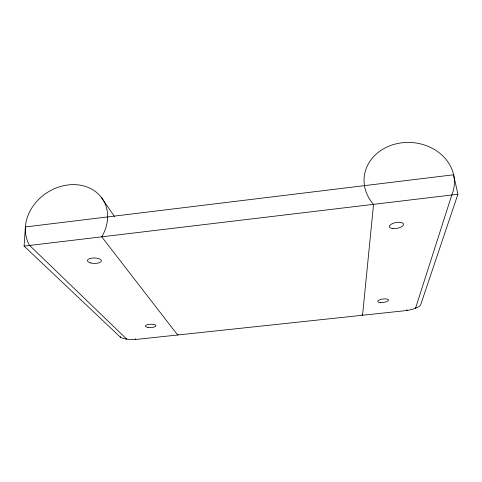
<?xml version="1.0" encoding="UTF-8"?>
<svg xmlns="http://www.w3.org/2000/svg" width="482" height="482" viewBox="0 0 482 482"><rect width="100%" height="100%" fill="white"/><g stroke="black" fill="none" stroke-linecap="round" stroke-linejoin="round"><path stroke-width="0.72" d="M120.645 337.442L24.1 246.109L25.395 226.944L453.592 174.785L457.9 194.258L420.503 305.275A16.069 4.874 -8.4 0 1 406.977 310.504L135.532 339.503A15.472 4.603 -1.4 0 1 120.645 337.442L120.645 336.55M415.852 307.414L415.538 308.239L451.791 194.987A45.206 38.759 4.1 0 0 402.03 142.786A45.206 38.759 4.1 0 0 373.544 204.344L362.554 315.252A30.505 28.113 12.3 0 1 361.928 314.445M24.1 246.109L457.9 194.258M101.25 197.252L114.445 216.472M126.236 338.424L126.712 339.135L29.625 245.446A43.223 35.927 -33.3 0 1 68.131 184.931A43.223 35.927 -33.3 0 1 101.744 236.825L177.641 335.008A29.529 26.751 -39 0 0 178.105 334.098M406.826 309.613L406.977 310.504M135.526 338.623L135.532 339.503M380.491 302.6A5.483 1.735 -8 0 0 388.528 300.003A5.483 1.735 -8 0 0 380.262 299.605A5.483 1.735 -8 0 0 380.491 302.6M147.908 327.368A5.314 1.645 -1.7 0 0 156.011 325.796A5.314 1.645 -1.7 0 0 148.185 324.507A5.314 1.645 -1.7 0 0 147.908 327.368M90.556 262.931A7.001 2.735 1.1 0 0 101.383 260.979A7.001 2.735 1.1 0 0 91.237 258.219A7.001 2.735 1.1 0 0 90.556 262.931M392.908 228.552A7.23 2.946 -10.2 0 0 403.579 224.365A7.23 2.946 -10.2 0 0 392.854 223.395A7.23 2.946 -10.2 0 0 392.908 228.552"/></g></svg>
